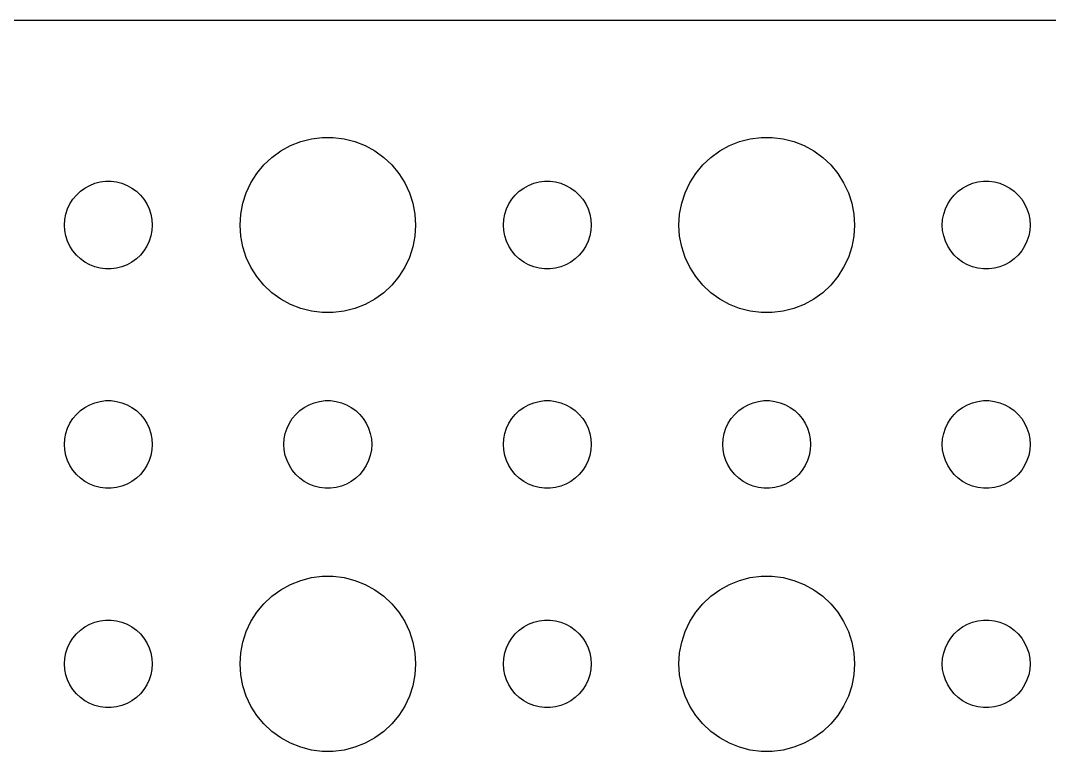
# Model space of a CAD drawing. Header units: metres. Extents: x -134 to 134, y 518 to 1078.
# Drawn here: x -3 to 32.16, y 597.01 to 621.99 of the extents above; entities that cross this region are included whole.
import ezdxf

# ---------------------------------------------------------------- set-up
doc = ezdxf.new("R2010")
doc.units = ezdxf.units.M

msp = doc.modelspace()

# ---------------------------------------------------------------- linework, layer by layer
for p, q in [((129.814, 621.99), (-129.814, 621.99)), ((6.22266, 617.714), (6.57294, 617.853)), ((6.57294, 617.853), (6.93785, 617.947)), ((6.93785, 617.947), (7.31161, 617.994)), ((7.31161, 617.994), (7.68837, 617.994)), ((7.68837, 617.994), (8.06213, 617.947)), ((8.06213, 617.947), (8.42705, 617.853)), ((8.42705, 617.853), (8.77733, 617.714)), ((21.2227, 617.714), (21.5729, 617.853)), ((21.5729, 617.853), (21.9379, 617.947)), ((21.9379, 617.947), (22.3116, 617.994)), ((22.3116, 617.994), (22.6884, 617.994)), ((22.6884, 617.994), (23.0621, 617.947)), ((23.0621, 617.947), (23.427, 617.853)), ((23.427, 617.853), (23.7773, 617.714)), ((5.58772, 617.312), (5.89252, 617.533)), ((5.89252, 617.533), (6.22266, 617.714)), ((8.77733, 617.714), (9.10747, 617.533)), ((9.10747, 617.533), (9.41226, 617.312)), ((20.5877, 617.312), (20.8925, 617.533)), ((20.8925, 617.533), (21.2227, 617.714)), ((23.7773, 617.714), (24.1075, 617.533)), ((24.1075, 617.533), (24.4123, 617.312)), ((5.31308, 617.054), (5.58772, 617.312)), ((9.41226, 617.312), (9.6869, 617.054)), ((20.3131, 617.054), (20.5877, 617.312)), ((24.4123, 617.312), (24.6869, 617.054)), ((4.87108, 616.445), (5.07294, 616.763)), ((5.07294, 616.763), (5.31308, 617.054)), ((9.6869, 617.054), (9.92705, 616.763)), ((9.92705, 616.763), (10.1289, 616.445)), ((19.8711, 616.445), (20.0729, 616.763)), ((20.0729, 616.763), (20.3131, 617.054)), ((24.6869, 617.054), (24.927, 616.763)), ((24.927, 616.763), (25.1289, 616.445)), ((-0.63866, 616.357), (-0.46352, 616.427)), ((-0.46352, 616.427), (-0.28107, 616.473)), ((-0.28107, 616.473), (-0.09418, 616.497)), ((-0.09418, 616.497), (0.09418, 616.497)), ((0.09418, 616.497), (0.28107, 616.473)), ((0.28107, 616.473), (0.46352, 616.427)), ((0.46352, 616.427), (0.63866, 616.357)), ((4.71066, 616.104), (4.87108, 616.445)), ((10.1289, 616.445), (10.2893, 616.104)), ((14.3613, 616.357), (14.5365, 616.427)), ((14.5365, 616.427), (14.7189, 616.473)), ((14.7189, 616.473), (14.9058, 616.497)), ((14.9058, 616.497), (15.0942, 616.497)), ((15.0942, 616.497), (15.2811, 616.473)), ((15.2811, 616.473), (15.4635, 616.427)), ((15.4635, 616.427), (15.6387, 616.357)), ((19.7107, 616.104), (19.8711, 616.445)), ((25.1289, 616.445), (25.2893, 616.104)), ((29.3613, 616.357), (29.5365, 616.427)), ((29.5365, 616.427), (29.7189, 616.473)), ((29.7189, 616.473), (29.9058, 616.497)), ((29.9058, 616.497), (30.0942, 616.497)), ((30.0942, 616.497), (30.2811, 616.473)), ((30.2811, 616.473), (30.4635, 616.427)), ((30.4635, 616.427), (30.6387, 616.357)), ((-1.21352, 615.882), (-1.09344, 616.027)), ((-1.09344, 616.027), (-0.95613, 616.156)), ((-0.95613, 616.156), (-0.80373, 616.266)), ((-0.80373, 616.266), (-0.63866, 616.357)), ((0.63866, 616.357), (0.80373, 616.266)), ((0.80373, 616.266), (0.95613, 616.156)), ((0.95613, 616.156), (1.09344, 616.027)), ((1.09344, 616.027), (1.21352, 615.882)), ((4.59424, 615.746), (4.71066, 616.104)), ((10.2893, 616.104), (10.4057, 615.746)), ((13.7865, 615.882), (13.9065, 616.027)), ((13.9065, 616.027), (14.0439, 616.156)), ((14.0439, 616.156), (14.1963, 616.266)), ((14.1963, 616.266), (14.3613, 616.357)), ((15.6387, 616.357), (15.8037, 616.266)), ((15.8037, 616.266), (15.9561, 616.156)), ((15.9561, 616.156), (16.0934, 616.027)), ((16.0934, 616.027), (16.2135, 615.882)), ((19.5942, 615.746), (19.7107, 616.104)), ((25.2893, 616.104), (25.4057, 615.746)), ((28.7865, 615.882), (28.9065, 616.027)), ((28.9065, 616.027), (29.0439, 616.156)), ((29.0439, 616.156), (29.1963, 616.266)), ((29.1963, 616.266), (29.3613, 616.357)), ((30.6387, 616.357), (30.8037, 616.266)), ((30.8037, 616.266), (30.9561, 616.156)), ((30.9561, 616.156), (31.0934, 616.027)), ((31.0934, 616.027), (31.2135, 615.882)), ((-1.39465, 615.552), (-1.31445, 615.723)), ((-1.31445, 615.723), (-1.21352, 615.882)), ((1.21352, 615.882), (1.31445, 615.723)), ((1.31445, 615.723), (1.39465, 615.552)), ((4.52365, 615.376), (4.59424, 615.746)), ((10.4057, 615.746), (10.4763, 615.376)), ((13.6053, 615.552), (13.6855, 615.723)), ((13.6855, 615.723), (13.7865, 615.882)), ((16.2135, 615.882), (16.3145, 615.723)), ((16.3145, 615.723), (16.3947, 615.552)), ((19.5237, 615.376), (19.5942, 615.746)), ((25.4057, 615.746), (25.4763, 615.376)), ((28.6053, 615.552), (28.6855, 615.723)), ((28.6855, 615.723), (28.7865, 615.882)), ((31.2135, 615.882), (31.3145, 615.723)), ((31.3145, 615.723), (31.3947, 615.552)), ((-1.48816, 615.188), (-1.45287, 615.373)), ((-1.45287, 615.373), (-1.39465, 615.552)), ((1.39465, 615.552), (1.45287, 615.373)), ((1.45287, 615.373), (1.48816, 615.188)), ((4.5, 615), (4.52365, 615.376)), ((10.4763, 615.376), (10.5, 615)), ((13.5118, 615.188), (13.5471, 615.373)), ((13.5471, 615.373), (13.6053, 615.552)), ((16.3947, 615.552), (16.4529, 615.373)), ((16.4529, 615.373), (16.4882, 615.188)), ((19.5, 615), (19.5237, 615.376)), ((25.4763, 615.376), (25.5, 615)), ((28.5118, 615.188), (28.5471, 615.373)), ((28.5471, 615.373), (28.6053, 615.552)), ((31.3947, 615.552), (31.4529, 615.373)), ((31.4529, 615.373), (31.4882, 615.188)), ((-1.5, 615), (-1.48816, 615.188)), ((-1.48816, 614.812), (-1.5, 615)), ((1.48816, 615.188), (1.5, 615)), ((1.5, 615), (1.48816, 614.812)), ((4.52365, 614.624), (4.5, 615)), ((10.5, 615), (10.4763, 614.624)), ((13.5, 615), (13.5118, 615.188)), ((13.5118, 614.812), (13.5, 615)), ((16.4882, 615.188), (16.5, 615)), ((16.5, 615), (16.4882, 614.812)), ((19.5237, 614.624), (19.5, 615)), ((25.5, 615), (25.4763, 614.624)), ((28.5, 615), (28.5118, 615.188)), ((28.5118, 614.812), (28.5, 615)), ((31.4882, 615.188), (31.5, 615)), ((31.5, 615), (31.4882, 614.812)), ((-1.45287, 614.627), (-1.48816, 614.812)), ((-1.39465, 614.448), (-1.45287, 614.627)), ((1.45287, 614.627), (1.39465, 614.448)), ((1.48816, 614.812), (1.45287, 614.627)), ((4.59424, 614.254), (4.52365, 614.624)), ((10.4763, 614.624), (10.4057, 614.254)), ((13.5471, 614.627), (13.5118, 614.812)), ((13.6053, 614.448), (13.5471, 614.627)), ((16.4529, 614.627), (16.3947, 614.448)), ((16.4882, 614.812), (16.4529, 614.627)), ((19.5942, 614.254), (19.5237, 614.624)), ((25.4763, 614.624), (25.4057, 614.254)), ((28.5471, 614.627), (28.5118, 614.812)), ((28.6053, 614.448), (28.5471, 614.627)), ((31.4529, 614.627), (31.3947, 614.448)), ((31.4882, 614.812), (31.4529, 614.627)), ((-1.31445, 614.277), (-1.39465, 614.448)), ((-1.21352, 614.118), (-1.31445, 614.277)), ((1.31445, 614.277), (1.21352, 614.118)), ((1.39465, 614.448), (1.31445, 614.277)), ((13.6855, 614.277), (13.6053, 614.448)), ((13.7865, 614.118), (13.6855, 614.277)), ((16.3145, 614.277), (16.2135, 614.118)), ((16.3947, 614.448), (16.3145, 614.277)), ((28.6855, 614.277), (28.6053, 614.448)), ((28.7865, 614.118), (28.6855, 614.277)), ((31.3145, 614.277), (31.2135, 614.118)), ((31.3947, 614.448), (31.3145, 614.277)), ((-1.09344, 613.973), (-1.21352, 614.118)), ((-0.95613, 613.844), (-1.09344, 613.973)), ((1.09344, 613.973), (0.95613, 613.844)), ((1.21352, 614.118), (1.09344, 613.973)), ((4.71066, 613.896), (4.59424, 614.254)), ((10.4057, 614.254), (10.2893, 613.896)), ((13.9065, 613.973), (13.7865, 614.118)), ((14.0439, 613.844), (13.9065, 613.973)), ((16.0934, 613.973), (15.9561, 613.844)), ((16.2135, 614.118), (16.0934, 613.973)), ((19.7107, 613.896), (19.5942, 614.254)), ((25.4057, 614.254), (25.2893, 613.896)), ((28.9065, 613.973), (28.7865, 614.118)), ((29.0439, 613.844), (28.9065, 613.973)), ((31.0934, 613.973), (30.9561, 613.844)), ((31.2135, 614.118), (31.0934, 613.973)), ((-0.80373, 613.734), (-0.95613, 613.844)), ((-0.63866, 613.643), (-0.80373, 613.734)), ((-0.46352, 613.573), (-0.63866, 613.643)), ((-0.28107, 613.527), (-0.46352, 613.573)), ((0.46352, 613.573), (0.28107, 613.527)), ((0.63866, 613.643), (0.46352, 613.573)), ((0.80373, 613.734), (0.63866, 613.643)), ((0.95613, 613.844), (0.80373, 613.734)), ((4.87108, 613.555), (4.71066, 613.896)), ((10.2893, 613.896), (10.1289, 613.555)), ((14.1963, 613.734), (14.0439, 613.844)), ((14.3613, 613.643), (14.1963, 613.734)), ((14.5365, 613.573), (14.3613, 613.643)), ((14.7189, 613.527), (14.5365, 613.573)), ((15.4635, 613.573), (15.2811, 613.527)), ((15.6387, 613.643), (15.4635, 613.573)), ((15.8037, 613.734), (15.6387, 613.643)), ((15.9561, 613.844), (15.8037, 613.734)), ((19.8711, 613.555), (19.7107, 613.896)), ((25.2893, 613.896), (25.1289, 613.555)), ((29.1963, 613.734), (29.0439, 613.844)), ((29.3613, 613.643), (29.1963, 613.734)), ((29.5365, 613.573), (29.3613, 613.643)), ((29.7189, 613.527), (29.5365, 613.573)), ((30.4635, 613.573), (30.2811, 613.527)), ((30.6387, 613.643), (30.4635, 613.573)), ((30.8037, 613.734), (30.6387, 613.643)), ((30.9561, 613.844), (30.8037, 613.734)), ((-0.09418, 613.503), (-0.28107, 613.527)), ((0.09418, 613.503), (-0.09418, 613.503)), ((0.28107, 613.527), (0.09418, 613.503)), ((5.07294, 613.237), (4.87108, 613.555)), ((5.31308, 612.946), (5.07294, 613.237)), ((9.92705, 613.237), (9.6869, 612.946)), ((10.1289, 613.555), (9.92705, 613.237)), ((14.9058, 613.503), (14.7189, 613.527)), ((15.0942, 613.503), (14.9058, 613.503)), ((15.2811, 613.527), (15.0942, 613.503)), ((20.0729, 613.237), (19.8711, 613.555)), ((20.3131, 612.946), (20.0729, 613.237)), ((24.927, 613.237), (24.6869, 612.946)), ((25.1289, 613.555), (24.927, 613.237)), ((29.9058, 613.503), (29.7189, 613.527)), ((30.0942, 613.503), (29.9058, 613.503)), ((30.2811, 613.527), (30.0942, 613.503)), ((5.58772, 612.688), (5.31308, 612.946)), ((9.6869, 612.946), (9.41226, 612.688)), ((20.5877, 612.688), (20.3131, 612.946)), ((24.6869, 612.946), (24.4123, 612.688)), ((5.89252, 612.467), (5.58772, 612.688)), ((9.41226, 612.688), (9.10747, 612.467)), ((20.8925, 612.467), (20.5877, 612.688)), ((24.4123, 612.688), (24.1075, 612.467)), ((6.22266, 612.286), (5.89252, 612.467)), ((6.57294, 612.147), (6.22266, 612.286)), ((8.77733, 612.286), (8.42705, 612.147)), ((9.10747, 612.467), (8.77733, 612.286)), ((21.2227, 612.286), (20.8925, 612.467)), ((21.5729, 612.147), (21.2227, 612.286)), ((23.7773, 612.286), (23.427, 612.147)), ((24.1075, 612.467), (23.7773, 612.286)), ((6.93785, 612.053), (6.57294, 612.147)), ((7.31161, 612.006), (6.93785, 612.053)), ((7.68837, 612.006), (7.31161, 612.006)), ((8.06213, 612.053), (7.68837, 612.006)), ((8.42705, 612.147), (8.06213, 612.053)), ((21.9379, 612.053), (21.5729, 612.147)), ((22.3116, 612.006), (21.9379, 612.053)), ((22.6884, 612.006), (22.3116, 612.006)), ((23.0621, 612.053), (22.6884, 612.006)), ((23.427, 612.147), (23.0621, 612.053)), ((-0.28107, 608.973), (-0.09418, 608.997)), ((-0.09418, 608.997), (0.09418, 608.997)), ((0.09418, 608.997), (0.28107, 608.973)), ((7.21892, 608.973), (7.40581, 608.997)), ((7.40581, 608.997), (7.59418, 608.997)), ((7.59418, 608.997), (7.78107, 608.973)), ((14.7189, 608.973), (14.9058, 608.997)), ((14.9058, 608.997), (15.0942, 608.997)), ((15.0942, 608.997), (15.2811, 608.973)), ((22.2189, 608.973), (22.4058, 608.997)), ((22.4058, 608.997), (22.5942, 608.997)), ((22.5942, 608.997), (22.7811, 608.973)), ((29.7189, 608.973), (29.9058, 608.997)), ((29.9058, 608.997), (30.0942, 608.997)), ((30.0942, 608.997), (30.2811, 608.973)), ((-1.09344, 608.527), (-0.95613, 608.656)), ((-0.95613, 608.656), (-0.80373, 608.766)), ((-0.80373, 608.766), (-0.63866, 608.857)), ((-0.63866, 608.857), (-0.46352, 608.927)), ((-0.46352, 608.927), (-0.28107, 608.973)), ((0.28107, 608.973), (0.46352, 608.927)), ((0.46352, 608.927), (0.63866, 608.857)), ((0.63866, 608.857), (0.80373, 608.766)), ((0.80373, 608.766), (0.95613, 608.656)), ((0.95613, 608.656), (1.09344, 608.527)), ((6.40654, 608.527), (6.54385, 608.656)), ((6.54385, 608.656), (6.69626, 608.766)), ((6.69626, 608.766), (6.86133, 608.857)), ((6.86133, 608.857), (7.03647, 608.927)), ((7.03647, 608.927), (7.21892, 608.973)), ((7.78107, 608.973), (7.96352, 608.927)), ((7.96352, 608.927), (8.13866, 608.857)), ((8.13866, 608.857), (8.30373, 608.766)), ((8.30373, 608.766), (8.45613, 608.656)), ((8.45613, 608.656), (8.59344, 608.527)), ((13.9065, 608.527), (14.0439, 608.656)), ((14.0439, 608.656), (14.1963, 608.766)), ((14.1963, 608.766), (14.3613, 608.857)), ((14.3613, 608.857), (14.5365, 608.927)), ((14.5365, 608.927), (14.7189, 608.973)), ((15.2811, 608.973), (15.4635, 608.927)), ((15.4635, 608.927), (15.6387, 608.857)), ((15.6387, 608.857), (15.8037, 608.766)), ((15.8037, 608.766), (15.9561, 608.656)), ((15.9561, 608.656), (16.0934, 608.527)), ((21.4065, 608.527), (21.5439, 608.656)), ((21.5439, 608.656), (21.6963, 608.766)), ((21.6963, 608.766), (21.8613, 608.857)), ((21.8613, 608.857), (22.0365, 608.927)), ((22.0365, 608.927), (22.2189, 608.973)), ((22.7811, 608.973), (22.9635, 608.927)), ((22.9635, 608.927), (23.1387, 608.857)), ((23.1387, 608.857), (23.3037, 608.766)), ((23.3037, 608.766), (23.4561, 608.656)), ((23.4561, 608.656), (23.5934, 608.527)), ((28.9065, 608.527), (29.0439, 608.656)), ((29.0439, 608.656), (29.1963, 608.766)), ((29.1963, 608.766), (29.3613, 608.857)), ((29.3613, 608.857), (29.5365, 608.927)), ((29.5365, 608.927), (29.7189, 608.973)), ((30.2811, 608.973), (30.4635, 608.927)), ((30.4635, 608.927), (30.6387, 608.857)), ((30.6387, 608.857), (30.8037, 608.766)), ((30.8037, 608.766), (30.9561, 608.656)), ((30.9561, 608.656), (31.0934, 608.527)), ((-1.31445, 608.223), (-1.21352, 608.382)), ((-1.21352, 608.382), (-1.09344, 608.527)), ((1.09344, 608.527), (1.21352, 608.382)), ((1.21352, 608.382), (1.31445, 608.223)), ((6.18553, 608.223), (6.28647, 608.382)), ((6.28647, 608.382), (6.40654, 608.527)), ((8.59344, 608.527), (8.71352, 608.382)), ((8.71352, 608.382), (8.81445, 608.223)), ((13.6855, 608.223), (13.7865, 608.382)), ((13.7865, 608.382), (13.9065, 608.527)), ((16.0934, 608.527), (16.2135, 608.382)), ((16.2135, 608.382), (16.3145, 608.223)), ((21.1855, 608.223), (21.2865, 608.382)), ((21.2865, 608.382), (21.4065, 608.527)), ((23.5934, 608.527), (23.7135, 608.382)), ((23.7135, 608.382), (23.8145, 608.223)), ((28.6855, 608.223), (28.7865, 608.382)), ((28.7865, 608.382), (28.9065, 608.527)), ((31.0934, 608.527), (31.2135, 608.382)), ((31.2135, 608.382), (31.3145, 608.223)), ((-1.45287, 607.873), (-1.39465, 608.052)), ((-1.39465, 608.052), (-1.31445, 608.223)), ((1.31445, 608.223), (1.39465, 608.052)), ((1.39465, 608.052), (1.45287, 607.873)), ((6.04712, 607.873), (6.10533, 608.052)), ((6.10533, 608.052), (6.18553, 608.223)), ((8.81445, 608.223), (8.89465, 608.052)), ((8.89465, 608.052), (8.95287, 607.873)), ((13.5471, 607.873), (13.6053, 608.052)), ((13.6053, 608.052), (13.6855, 608.223)), ((16.3145, 608.223), (16.3947, 608.052)), ((16.3947, 608.052), (16.4529, 607.873)), ((21.0471, 607.873), (21.1053, 608.052)), ((21.1053, 608.052), (21.1855, 608.223)), ((23.8145, 608.223), (23.8947, 608.052)), ((23.8947, 608.052), (23.9529, 607.873)), ((28.5471, 607.873), (28.6053, 608.052)), ((28.6053, 608.052), (28.6855, 608.223)), ((31.3145, 608.223), (31.3947, 608.052)), ((31.3947, 608.052), (31.4529, 607.873)), ((-1.5, 607.5), (-1.48816, 607.688)), ((-1.48816, 607.688), (-1.45287, 607.873)), ((1.45287, 607.873), (1.48816, 607.688)), ((1.48816, 607.688), (1.5, 607.5)), ((6, 607.5), (6.01183, 607.688)), ((6.01183, 607.688), (6.04712, 607.873)), ((8.95287, 607.873), (8.98816, 607.688)), ((8.98816, 607.688), (9, 607.5)), ((13.5, 607.5), (13.5118, 607.688)), ((13.5118, 607.688), (13.5471, 607.873)), ((16.4529, 607.873), (16.4882, 607.688)), ((16.4882, 607.688), (16.5, 607.5)), ((21, 607.5), (21.0118, 607.688)), ((21.0118, 607.688), (21.0471, 607.873)), ((23.9529, 607.873), (23.9882, 607.688)), ((23.9882, 607.688), (24, 607.5)), ((28.5, 607.5), (28.5118, 607.688)), ((28.5118, 607.688), (28.5471, 607.873)), ((31.4529, 607.873), (31.4882, 607.688)), ((31.4882, 607.688), (31.5, 607.5)), ((-1.48816, 607.312), (-1.5, 607.5)), ((-1.45287, 607.127), (-1.48816, 607.312)), ((1.48816, 607.312), (1.45287, 607.127)), ((1.5, 607.5), (1.48816, 607.312)), ((6.01183, 607.312), (6, 607.5)), ((6.04712, 607.127), (6.01183, 607.312)), ((8.98816, 607.312), (8.95287, 607.127)), ((9, 607.5), (8.98816, 607.312)), ((13.5118, 607.312), (13.5, 607.5)), ((13.5471, 607.127), (13.5118, 607.312)), ((16.4882, 607.312), (16.4529, 607.127)), ((16.5, 607.5), (16.4882, 607.312)), ((21.0118, 607.312), (21, 607.5)), ((21.0471, 607.127), (21.0118, 607.312)), ((23.9882, 607.312), (23.9529, 607.127)), ((24, 607.5), (23.9882, 607.312)), ((28.5118, 607.312), (28.5, 607.5)), ((28.5471, 607.127), (28.5118, 607.312)), ((31.4882, 607.312), (31.4529, 607.127)), ((31.5, 607.5), (31.4882, 607.312)), ((-1.39465, 606.948), (-1.45287, 607.127)), ((-1.31445, 606.777), (-1.39465, 606.948)), ((1.39465, 606.948), (1.31445, 606.777)), ((1.45287, 607.127), (1.39465, 606.948)), ((6.10533, 606.948), (6.04712, 607.127)), ((6.18553, 606.777), (6.10533, 606.948)), ((8.89465, 606.948), (8.81445, 606.777)), ((8.95287, 607.127), (8.89465, 606.948)), ((13.6053, 606.948), (13.5471, 607.127)), ((13.6855, 606.777), (13.6053, 606.948)), ((16.3947, 606.948), (16.3145, 606.777)), ((16.4529, 607.127), (16.3947, 606.948)), ((21.1053, 606.948), (21.0471, 607.127)), ((21.1855, 606.777), (21.1053, 606.948)), ((23.8947, 606.948), (23.8145, 606.777)), ((23.9529, 607.127), (23.8947, 606.948)), ((28.6053, 606.948), (28.5471, 607.127)), ((28.6855, 606.777), (28.6053, 606.948)), ((31.3947, 606.948), (31.3145, 606.777)), ((31.4529, 607.127), (31.3947, 606.948)), ((-1.21352, 606.618), (-1.31445, 606.777)), ((-1.09344, 606.473), (-1.21352, 606.618)), ((1.21352, 606.618), (1.09344, 606.473)), ((1.31445, 606.777), (1.21352, 606.618)), ((6.28647, 606.618), (6.18553, 606.777)), ((6.40654, 606.473), (6.28647, 606.618)), ((8.71352, 606.618), (8.59344, 606.473)), ((8.81445, 606.777), (8.71352, 606.618)), ((13.7865, 606.618), (13.6855, 606.777)), ((13.9065, 606.473), (13.7865, 606.618)), ((16.2135, 606.618), (16.0934, 606.473)), ((16.3145, 606.777), (16.2135, 606.618)), ((21.2865, 606.618), (21.1855, 606.777)), ((21.4065, 606.473), (21.2865, 606.618)), ((23.7135, 606.618), (23.5934, 606.473)), ((23.8145, 606.777), (23.7135, 606.618)), ((28.7865, 606.618), (28.6855, 606.777)), ((28.9065, 606.473), (28.7865, 606.618)), ((31.2135, 606.618), (31.0934, 606.473)), ((31.3145, 606.777), (31.2135, 606.618)), ((-0.95613, 606.344), (-1.09344, 606.473)), ((-0.80373, 606.234), (-0.95613, 606.344)), ((-0.63866, 606.143), (-0.80373, 606.234)), ((0.80373, 606.234), (0.63866, 606.143)), ((0.95613, 606.344), (0.80373, 606.234)), ((1.09344, 606.473), (0.95613, 606.344)), ((6.54385, 606.344), (6.40654, 606.473)), ((6.69626, 606.234), (6.54385, 606.344)), ((6.86133, 606.143), (6.69626, 606.234)), ((8.30373, 606.234), (8.13866, 606.143)), ((8.45613, 606.344), (8.30373, 606.234)), ((8.59344, 606.473), (8.45613, 606.344)), ((14.0439, 606.344), (13.9065, 606.473)), ((14.1963, 606.234), (14.0439, 606.344)), ((14.3613, 606.143), (14.1963, 606.234)), ((15.8037, 606.234), (15.6387, 606.143)), ((15.9561, 606.344), (15.8037, 606.234)), ((16.0934, 606.473), (15.9561, 606.344)), ((21.5439, 606.344), (21.4065, 606.473)), ((21.6963, 606.234), (21.5439, 606.344)), ((21.8613, 606.143), (21.6963, 606.234)), ((23.3037, 606.234), (23.1387, 606.143)), ((23.4561, 606.344), (23.3037, 606.234)), ((23.5934, 606.473), (23.4561, 606.344)), ((29.0439, 606.344), (28.9065, 606.473)), ((29.1963, 606.234), (29.0439, 606.344)), ((29.3613, 606.143), (29.1963, 606.234)), ((30.8037, 606.234), (30.6387, 606.143)), ((30.9561, 606.344), (30.8037, 606.234)), ((31.0934, 606.473), (30.9561, 606.344)), ((-0.46352, 606.073), (-0.63866, 606.143)), ((-0.28107, 606.027), (-0.46352, 606.073)), ((-0.09418, 606.003), (-0.28107, 606.027)), ((0.09418, 606.003), (-0.09418, 606.003)), ((0.28107, 606.027), (0.09418, 606.003)), ((0.46352, 606.073), (0.28107, 606.027)), ((0.63866, 606.143), (0.46352, 606.073)), ((7.03647, 606.073), (6.86133, 606.143)), ((7.21892, 606.027), (7.03647, 606.073)), ((7.40581, 606.003), (7.21892, 606.027)), ((7.59418, 606.003), (7.40581, 606.003)), ((7.78107, 606.027), (7.59418, 606.003)), ((7.96352, 606.073), (7.78107, 606.027)), ((8.13866, 606.143), (7.96352, 606.073)), ((14.5365, 606.073), (14.3613, 606.143)), ((14.7189, 606.027), (14.5365, 606.073)), ((14.9058, 606.003), (14.7189, 606.027)), ((15.0942, 606.003), (14.9058, 606.003)), ((15.2811, 606.027), (15.0942, 606.003)), ((15.4635, 606.073), (15.2811, 606.027)), ((15.6387, 606.143), (15.4635, 606.073)), ((22.0365, 606.073), (21.8613, 606.143)), ((22.2189, 606.027), (22.0365, 606.073)), ((22.4058, 606.003), (22.2189, 606.027)), ((22.5942, 606.003), (22.4058, 606.003)), ((22.7811, 606.027), (22.5942, 606.003)), ((22.9635, 606.073), (22.7811, 606.027)), ((23.1387, 606.143), (22.9635, 606.073)), ((29.5365, 606.073), (29.3613, 606.143)), ((29.7189, 606.027), (29.5365, 606.073)), ((29.9058, 606.003), (29.7189, 606.027)), ((30.0942, 606.003), (29.9058, 606.003)), ((30.2811, 606.027), (30.0942, 606.003)), ((30.4635, 606.073), (30.2811, 606.027)), ((30.6387, 606.143), (30.4635, 606.073)), ((5.89252, 602.533), (6.22266, 602.714)), ((6.22266, 602.714), (6.57294, 602.853)), ((6.57294, 602.853), (6.93785, 602.947)), ((6.93785, 602.947), (7.31161, 602.994)), ((7.31161, 602.994), (7.68837, 602.994)), ((7.68837, 602.994), (8.06213, 602.947)), ((8.06213, 602.947), (8.42705, 602.853)), ((8.42705, 602.853), (8.77733, 602.714)), ((8.77733, 602.714), (9.10747, 602.533)), ((20.8925, 602.533), (21.2227, 602.714)), ((21.2227, 602.714), (21.5729, 602.853)), ((21.5729, 602.853), (21.9379, 602.947)), ((21.9379, 602.947), (22.3116, 602.994)), ((22.3116, 602.994), (22.6884, 602.994)), ((22.6884, 602.994), (23.0621, 602.947)), ((23.0621, 602.947), (23.427, 602.853)), ((23.427, 602.853), (23.7773, 602.714)), ((23.7773, 602.714), (24.1075, 602.533)), ((5.58772, 602.312), (5.89252, 602.533)), ((9.10747, 602.533), (9.41226, 602.312)), ((20.5877, 602.312), (20.8925, 602.533)), ((24.1075, 602.533), (24.4123, 602.312)), ((5.07294, 601.763), (5.31308, 602.054)), ((5.31308, 602.054), (5.58772, 602.312)), ((9.41226, 602.312), (9.6869, 602.054)), ((9.6869, 602.054), (9.92705, 601.763)), ((20.0729, 601.763), (20.3131, 602.054)), ((20.3131, 602.054), (20.5877, 602.312)), ((24.4123, 602.312), (24.6869, 602.054)), ((24.6869, 602.054), (24.927, 601.763)), ((4.87108, 601.445), (5.07294, 601.763)), ((9.92705, 601.763), (10.1289, 601.445)), ((19.8711, 601.445), (20.0729, 601.763)), ((24.927, 601.763), (25.1289, 601.445)), ((-0.95613, 601.156), (-0.80373, 601.266)), ((-0.80373, 601.266), (-0.63866, 601.357)), ((-0.63866, 601.357), (-0.46352, 601.427)), ((-0.46352, 601.427), (-0.28107, 601.473)), ((-0.28107, 601.473), (-0.09418, 601.497)), ((-0.09418, 601.497), (0.09418, 601.497)), ((0.09418, 601.497), (0.28107, 601.473)), ((0.28107, 601.473), (0.46352, 601.427)), ((0.46352, 601.427), (0.63866, 601.357)), ((0.63866, 601.357), (0.80373, 601.266)), ((0.80373, 601.266), (0.95613, 601.156)), ((4.71066, 601.104), (4.87108, 601.445)), ((10.1289, 601.445), (10.2893, 601.104)), ((14.0439, 601.156), (14.1963, 601.266)), ((14.1963, 601.266), (14.3613, 601.357)), ((14.3613, 601.357), (14.5365, 601.427)), ((14.5365, 601.427), (14.7189, 601.473)), ((14.7189, 601.473), (14.9058, 601.497)), ((14.9058, 601.497), (15.0942, 601.497)), ((15.0942, 601.497), (15.2811, 601.473)), ((15.2811, 601.473), (15.4635, 601.427)), ((15.4635, 601.427), (15.6387, 601.357)), ((15.6387, 601.357), (15.8037, 601.266)), ((15.8037, 601.266), (15.9561, 601.156)), ((19.7107, 601.104), (19.8711, 601.445)), ((25.1289, 601.445), (25.2893, 601.104)), ((29.0439, 601.156), (29.1963, 601.266)), ((29.1963, 601.266), (29.3613, 601.357)), ((29.3613, 601.357), (29.5365, 601.427)), ((29.5365, 601.427), (29.7189, 601.473)), ((29.7189, 601.473), (29.9058, 601.497)), ((29.9058, 601.497), (30.0942, 601.497)), ((30.0942, 601.497), (30.2811, 601.473)), ((30.2811, 601.473), (30.4635, 601.427)), ((30.4635, 601.427), (30.6387, 601.357)), ((30.6387, 601.357), (30.8037, 601.266)), ((30.8037, 601.266), (30.9561, 601.156)), ((-1.21352, 600.882), (-1.09344, 601.027)), ((-1.09344, 601.027), (-0.95613, 601.156)), ((0.95613, 601.156), (1.09344, 601.027)), ((1.09344, 601.027), (1.21352, 600.882)), ((4.59424, 600.746), (4.71066, 601.104)), ((10.2893, 601.104), (10.4057, 600.746)), ((13.7865, 600.882), (13.9065, 601.027)), ((13.9065, 601.027), (14.0439, 601.156)), ((15.9561, 601.156), (16.0934, 601.027)), ((16.0934, 601.027), (16.2135, 600.882)), ((19.5942, 600.746), (19.7107, 601.104)), ((25.2893, 601.104), (25.4057, 600.746)), ((28.7865, 600.882), (28.9065, 601.027)), ((28.9065, 601.027), (29.0439, 601.156)), ((30.9561, 601.156), (31.0934, 601.027)), ((31.0934, 601.027), (31.2135, 600.882)), ((-1.39465, 600.552), (-1.31445, 600.723)), ((-1.31445, 600.723), (-1.21352, 600.882)), ((1.21352, 600.882), (1.31445, 600.723)), ((1.31445, 600.723), (1.39465, 600.552)), ((4.52365, 600.376), (4.59424, 600.746)), ((10.4057, 600.746), (10.4763, 600.376)), ((13.6053, 600.552), (13.6855, 600.723)), ((13.6855, 600.723), (13.7865, 600.882)), ((16.2135, 600.882), (16.3145, 600.723)), ((16.3145, 600.723), (16.3947, 600.552)), ((19.5237, 600.376), (19.5942, 600.746)), ((25.4057, 600.746), (25.4763, 600.376)), ((28.6053, 600.552), (28.6855, 600.723)), ((28.6855, 600.723), (28.7865, 600.882)), ((31.2135, 600.882), (31.3145, 600.723)), ((31.3145, 600.723), (31.3947, 600.552)), ((-1.48816, 600.188), (-1.45287, 600.373)), ((-1.45287, 600.373), (-1.39465, 600.552)), ((1.39465, 600.552), (1.45287, 600.373)), ((1.45287, 600.373), (1.48816, 600.188)), ((4.5, 600), (4.52365, 600.376)), ((10.4763, 600.376), (10.5, 600)), ((13.5118, 600.188), (13.5471, 600.373)), ((13.5471, 600.373), (13.6053, 600.552)), ((16.3947, 600.552), (16.4529, 600.373)), ((16.4529, 600.373), (16.4882, 600.188)), ((19.5, 600), (19.5237, 600.376)), ((25.4763, 600.376), (25.5, 600)), ((28.5118, 600.188), (28.5471, 600.373)), ((28.5471, 600.373), (28.6053, 600.552)), ((31.3947, 600.552), (31.4529, 600.373)), ((31.4529, 600.373), (31.4882, 600.188)), ((-1.5, 600), (-1.48816, 600.188)), ((-1.48816, 599.812), (-1.5, 600)), ((1.48816, 600.188), (1.5, 600)), ((1.5, 600), (1.48816, 599.812)), ((4.52365, 599.624), (4.5, 600)), ((10.5, 600), (10.4763, 599.624)), ((13.5, 600), (13.5118, 600.188)), ((13.5118, 599.812), (13.5, 600)), ((16.4882, 600.188), (16.5, 600)), ((16.5, 600), (16.4882, 599.812)), ((19.5237, 599.624), (19.5, 600)), ((25.5, 600), (25.4763, 599.624)), ((28.5, 600), (28.5118, 600.188)), ((28.5118, 599.812), (28.5, 600)), ((31.4882, 600.188), (31.5, 600)), ((31.5, 600), (31.4882, 599.812)), ((-1.45287, 599.627), (-1.48816, 599.812)), ((-1.39465, 599.448), (-1.45287, 599.627)), ((1.45287, 599.627), (1.39465, 599.448)), ((1.48816, 599.812), (1.45287, 599.627)), ((4.59424, 599.254), (4.52365, 599.624)), ((10.4763, 599.624), (10.4057, 599.254)), ((13.5471, 599.627), (13.5118, 599.812)), ((13.6053, 599.448), (13.5471, 599.627)), ((16.4529, 599.627), (16.3947, 599.448)), ((16.4882, 599.812), (16.4529, 599.627)), ((19.5942, 599.254), (19.5237, 599.624)), ((25.4763, 599.624), (25.4057, 599.254)), ((28.5471, 599.627), (28.5118, 599.812)), ((28.6053, 599.448), (28.5471, 599.627)), ((31.4529, 599.627), (31.3947, 599.448)), ((31.4882, 599.812), (31.4529, 599.627)), ((-1.31445, 599.277), (-1.39465, 599.448)), ((-1.21352, 599.118), (-1.31445, 599.277)), ((1.31445, 599.277), (1.21352, 599.118)), ((1.39465, 599.448), (1.31445, 599.277)), ((4.71066, 598.896), (4.59424, 599.254)), ((10.4057, 599.254), (10.2893, 598.896)), ((13.6855, 599.277), (13.6053, 599.448)), ((13.7865, 599.118), (13.6855, 599.277)), ((16.3145, 599.277), (16.2135, 599.118)), ((16.3947, 599.448), (16.3145, 599.277)), ((19.7107, 598.896), (19.5942, 599.254)), ((25.4057, 599.254), (25.2893, 598.896)), ((28.6855, 599.277), (28.6053, 599.448)), ((28.7865, 599.118), (28.6855, 599.277)), ((31.3145, 599.277), (31.2135, 599.118)), ((31.3947, 599.448), (31.3145, 599.277)), ((-1.09344, 598.973), (-1.21352, 599.118)), ((-0.95613, 598.844), (-1.09344, 598.973)), ((-0.80373, 598.734), (-0.95613, 598.844)), ((0.95613, 598.844), (0.80373, 598.734)), ((1.09344, 598.973), (0.95613, 598.844)), ((1.21352, 599.118), (1.09344, 598.973)), ((4.87108, 598.555), (4.71066, 598.896)), ((10.2893, 598.896), (10.1289, 598.555)), ((13.9065, 598.973), (13.7865, 599.118)), ((14.0439, 598.844), (13.9065, 598.973)), ((14.1963, 598.734), (14.0439, 598.844)), ((15.9561, 598.844), (15.8037, 598.734)), ((16.0934, 598.973), (15.9561, 598.844)), ((16.2135, 599.118), (16.0934, 598.973)), ((19.8711, 598.555), (19.7107, 598.896)), ((25.2893, 598.896), (25.1289, 598.555)), ((28.9065, 598.973), (28.7865, 599.118)), ((29.0439, 598.844), (28.9065, 598.973)), ((29.1963, 598.734), (29.0439, 598.844)), ((30.9561, 598.844), (30.8037, 598.734)), ((31.0934, 598.973), (30.9561, 598.844)), ((31.2135, 599.118), (31.0934, 598.973)), ((-0.63866, 598.643), (-0.80373, 598.734)), ((-0.46352, 598.573), (-0.63866, 598.643)), ((-0.28107, 598.527), (-0.46352, 598.573)), ((-0.09418, 598.503), (-0.28107, 598.527)), ((0.09418, 598.503), (-0.09418, 598.503)), ((0.28107, 598.527), (0.09418, 598.503)), ((0.46352, 598.573), (0.28107, 598.527)), ((0.63866, 598.643), (0.46352, 598.573)), ((0.80373, 598.734), (0.63866, 598.643)), ((5.07294, 598.237), (4.87108, 598.555)), ((10.1289, 598.555), (9.92705, 598.237)), ((14.3613, 598.643), (14.1963, 598.734)), ((14.5365, 598.573), (14.3613, 598.643)), ((14.7189, 598.527), (14.5365, 598.573)), ((14.9058, 598.503), (14.7189, 598.527)), ((15.0942, 598.503), (14.9058, 598.503)), ((15.2811, 598.527), (15.0942, 598.503)), ((15.4635, 598.573), (15.2811, 598.527)), ((15.6387, 598.643), (15.4635, 598.573)), ((15.8037, 598.734), (15.6387, 598.643)), ((20.0729, 598.237), (19.8711, 598.555)), ((25.1289, 598.555), (24.927, 598.237)), ((29.3613, 598.643), (29.1963, 598.734)), ((29.5365, 598.573), (29.3613, 598.643)), ((29.7189, 598.527), (29.5365, 598.573)), ((29.9058, 598.503), (29.7189, 598.527)), ((30.0942, 598.503), (29.9058, 598.503)), ((30.2811, 598.527), (30.0942, 598.503)), ((30.4635, 598.573), (30.2811, 598.527)), ((30.6387, 598.643), (30.4635, 598.573)), ((30.8037, 598.734), (30.6387, 598.643)), ((5.31308, 597.946), (5.07294, 598.237)), ((9.92705, 598.237), (9.6869, 597.946)), ((20.3131, 597.946), (20.0729, 598.237)), ((24.927, 598.237), (24.6869, 597.946)), ((5.58772, 597.688), (5.31308, 597.946)), ((9.6869, 597.946), (9.41226, 597.688)), ((20.5877, 597.688), (20.3131, 597.946)), ((24.6869, 597.946), (24.4123, 597.688)), ((5.89252, 597.467), (5.58772, 597.688)), ((6.22266, 597.286), (5.89252, 597.467)), ((9.10747, 597.467), (8.77733, 597.286)), ((9.41226, 597.688), (9.10747, 597.467)), ((20.8925, 597.467), (20.5877, 597.688)), ((21.2227, 597.286), (20.8925, 597.467)), ((24.1075, 597.467), (23.7773, 597.286)), ((24.4123, 597.688), (24.1075, 597.467)), ((6.57294, 597.147), (6.22266, 597.286)), ((6.93785, 597.053), (6.57294, 597.147)), ((7.31161, 597.006), (6.93785, 597.053)), ((8.06213, 597.053), (7.68837, 597.006)), ((8.42705, 597.147), (8.06213, 597.053)), ((8.77733, 597.286), (8.42705, 597.147)), ((21.5729, 597.147), (21.2227, 597.286)), ((21.9379, 597.053), (21.5729, 597.147)), ((22.3116, 597.006), (21.9379, 597.053)), ((23.0621, 597.053), (22.6884, 597.006)), ((23.427, 597.147), (23.0621, 597.053)), ((23.7773, 597.286), (23.427, 597.147)), ((7.68837, 597.006), (7.31161, 597.006)), ((22.6884, 597.006), (22.3116, 597.006))]:
    msp.add_line(p, q)

doc.saveas('drawing.dxf')
